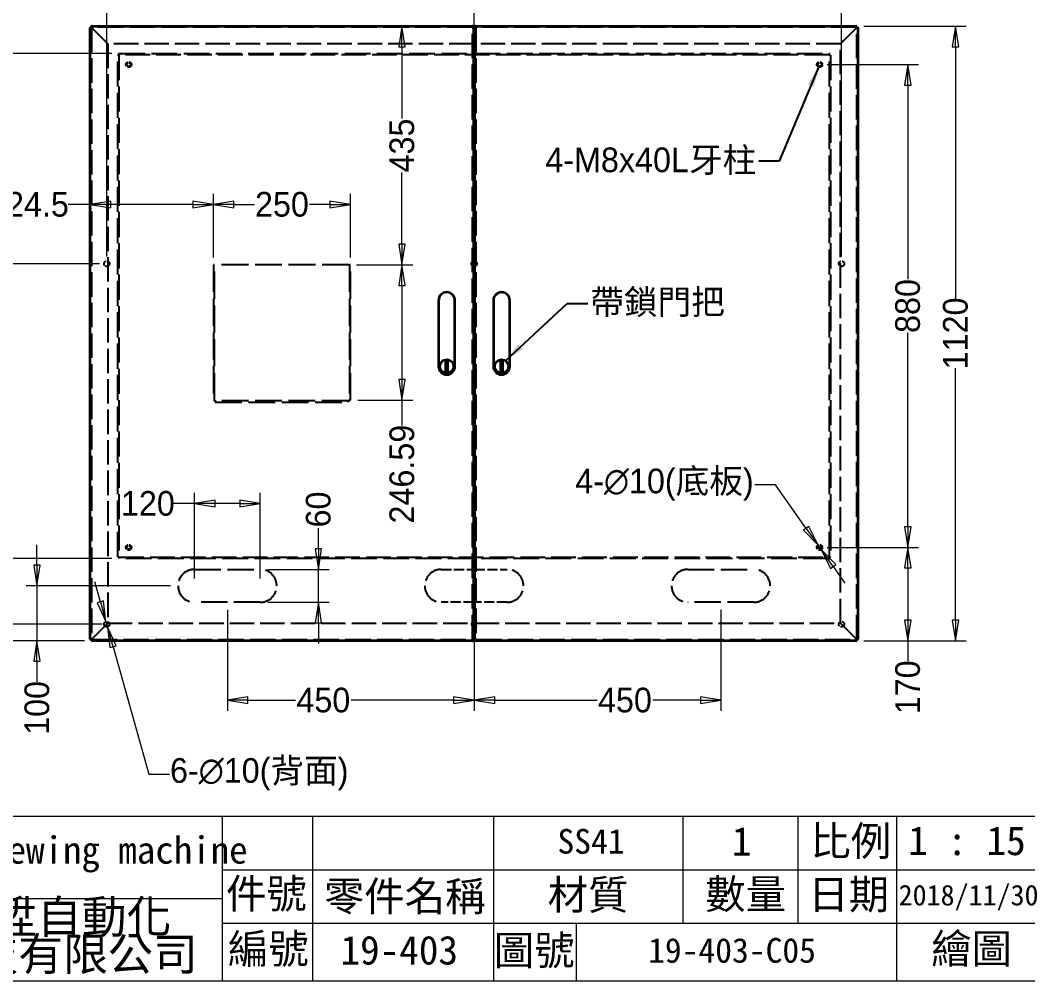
# Model space of a CAD drawing. Header units: millimetres. Extents: x 150 to 4305, y 150 to 3000.
# Drawn here: x 1536 to 3374, y 153 to 1904 of the extents above; entities that cross this region are included whole.
import ezdxf
from ezdxf.enums import TextEntityAlignment as Align

# ---------------------------------------------------------------- set-up
doc = ezdxf.new("R2010")
doc.units = ezdxf.units.MM
doc.header["$LTSCALE"] = 15
doc.linetypes.add('DASHED', pattern=[0.2067, 0.1654, -0.0413])
for name, color, linetype, lineweight in [('可見 (ISO)', 7, 'Continuous', 35), ('圖框層', 7, 'Continuous', 20), ('標註 (ISO)', 7, 'Continuous', 20), ('標題 (ISO)', 7, 'Continuous', 40), ('符號 (ISO)', 7, 'Continuous', 25), ('隱藏 (ISO)', 7, 'DASHED', 25)]:
    doc.layers.add(name, color=color, linetype=linetype, lineweight=lineweight)
doc.styles.add('STSL_56', font='kaiu.ttf')
doc.styles.add('STSL_65', font='kaiu.ttf')
doc.styles.add('文字型式124', font='kaiu.ttf')
doc.styles.add('文字型式61', font='kaiu.ttf')
doc.styles.add('文字型式65', font='kaiu.ttf')
doc.styles.add('文字型式85', font='kaiu.ttf')
doc.styles.add('文字型式88', font='kaiu.ttf')
doc.styles.add('註記文字 (JIS)', font='')
doc.styles.get('註記文字 (JIS)').set_extended_font_data('PMingLiU')
doc.dimstyles.new('預設 (JIS)', dxfattribs={"dimscale": 15, "dimtxt": 3, "dimasz": 2.5, "dimexe": 1.3, "dimexo": 0.9, "dimgap": 0.3, "dimtad": 0, "dimtoh": 1, "dimrnd": 1e-08, "dimdsep": 46, "dimtxsty": '註記文字 (JIS)', "dimblk": 'Filled-1', "dimcen": 0.09, "dimdle": 10, "dimclrd": 256, "dimclre": 256, "dimclrt": 256, "dimadec": 0, "dimazin": 2, "dimtfac": 0.933333, "dimtmove": 0, "dimatfit": 3, "dimfxl": 0, "dimtolj": 1, "dimlwd": -1, "dimlwe": -1, "dimarcsym": 0})
doc.dimstyles.new('預設 (JIS)$7', dxfattribs={"dimscale": 15, "dimtxt": 3, "dimasz": 2.5, "dimexe": 1.3, "dimexo": 0.9, "dimgap": 0.3, "dimtad": 0, "dimtoh": 1, "dimrnd": 1e-08, "dimdsep": 46, "dimtxsty": '註記文字 (JIS)', "dimblk": 'Filled-1', "dimcen": 0.09, "dimdle": 10, "dimclrd": 256, "dimclre": 256, "dimclrt": 256, "dimadec": 0, "dimazin": 2, "dimtfac": 0.933333, "dimtmove": 0, "dimatfit": 3, "dimfxl": 0, "dimtolj": 1, "dimlwd": -1, "dimlwe": -1, "dimarcsym": 0})

# ---------------------------------------------------------------- blocks, each defined once
blk = doc.blocks.new('標題欄框 ISO')
at = {"layer": '圖框層', "color": 7}
for p, q in [((85.95, 35.03), (362.95, 35.03)), ((202.95, 15.04), (202.95, 35.03)), ((213.95, 15.04), (213.95, 35.03)), ((235.95, 15.04), (235.95, 35.03)), ((258.95, 22.03), (258.95, 35.03)), ((272.95, 22.03), (272.95, 35.03)), ((284.95, 15.04), (284.95, 35.03)), ((202.95, 28.53), (362.95, 28.53)), ((85.95, 25.03), (202.95, 25.03)), ((202.95, 22.03), (362.95, 22.03)), ((246.01, 15.04), (246.01, 22.03)), ((85.95, 15.03), (362.95, 15.03))]:
    blk.add_line(p, q, dxfattribs=at)
for s, height, style, p in [('比例', 3.599, 'STSL_56', (274.43, 30.23)), ('件號', 3.599, 'STSL_56', (203.39, 23.83)), ('零件名稱', 3.599, 'STSL_56', (215.29, 23.51)), ('材質', 3.599, 'STSL_56', (242.49, 23.69)), ('數量', 3.599, 'STSL_56', (261.65, 23.77)), ('日期', 3.599, 'STSL_56', (274.18, 23.74)), ('泓陞自動化', 4, 'STSL_65', (169.48, 20.82)), ('科技有限公司', 4, 'STSL_65', (167.22, 16.29)), ('編號', 3.599, 'STSL_56', (203.62, 17.12)), ('圖號', 3.599, 'STSL_56', (235.95, 16.94)), ('繪圖', 3.599, 'STSL_56', (289.12, 17.14))]:
    blk.add_text(s, height=height, dxfattribs=dict(at, style=style)).set_placement(p)
at = {"layer": '標題 (ISO)'}
for tag, p, height, style in [('描述_001', (86.64, 197.62), 4, '文字型式65'), ('材料_001', (243.45, 30.38), 3, '文字型式61'), ('狀態_001', (264.8, 30.13), 3.5, '文字型式85'), ('視圖比例_001', (286.42, 30.17), 3.5, '文字型式85'), ('主題_001', (147.65, 29.28), 3.3, '文字型式124'), ('建立日期_001', (285.14, 24.12), 2.5, '文字型式88'), ('標題_001', (217.42, 16.9), 3.5, '文字型式85'), ('零件號碼_001', (254.79, 17.13), 3, '文字型式61'), ('工程師_001', (310.47, 16.79), 3.5, '文字型式85'), ('設計師_001', (350.47, 16.79), 3.5, '文字型式85')]:
    blk.add_attdef(tag, p, '', height=height, dxfattribs=dict(at, style=style))
at = {"layer": '標題 (ISO)', "style": '文字型式85'}
blk.add_attdef('授權者', text='', height=3.5, dxfattribs=at).set_placement((314.95, 41.03), align=Align.MIDDLE_CENTER)
blk = doc.blocks.new('Filled-1')
at = {"color": 0}
for p, q in [((0, 0), (-1, 0.16)), ((-1, 0.16), (-1, -0.16)), ((-1, 0), (0, 0)), ((-1, -0.16), (0, 0))]:
    blk.add_line(p, q, dxfattribs=at)
at = {"color": 0, "flags": 128}
blk.add_lwpolyline([(-1, -0.16), (0, 0)], dxfattribs=at)
at = {"color": 0}
blk.add_solid([(-1, -0.16), (0, 0), (-1, 0.16), (-1, -0.16)], dxfattribs=at)
blk = doc.blocks.new('*D24')
at = {"layer": 'Defpoints', "color": 0}
for p in [(3061.3, 1893.3), (3241.9, 1893.3), (3061.3, 773.3)]:
    blk.add_point(p, dxfattribs=at)
at = {"layer": '標註 (ISO)'}
for p, q in [((3074.8, 1893.3), (3261.4, 1893.3)), ((3241.9, 1855.8), (3241.9, 1396.5)), ((3241.9, 810.8), (3241.9, 1270.1)), ((3074.8, 773.3), (3261.4, 773.3))]:
    blk.add_line(p, q, dxfattribs=at)
at = {"layer": '標註 (ISO)', "xscale": 37.5, "yscale": 37.5, "zscale": 37.5}
for p, rotation in [((3241.9, 1893.3), 90), ((3241.9, 773.3), 270)]:
    blk.add_blockref('Filled-1', p, dxfattribs=dict(at, rotation=rotation))
at = {"layer": '標註 (ISO)', "insert": (3241.9, 1333.3), "char_height": 45, "attachment_point": 5, "rotation": 90, "style": '註記文字 (JIS)'}
blk.add_mtext('\\A1;1120', dxfattribs=at)
blk = doc.blocks.new('*D25')
at = {"layer": 'Defpoints', "color": 0}
for p in [(1361.9, 923.3), (1716.9, 923.3), (1666.9, 773.3)]:
    blk.add_point(p, dxfattribs=at)
at = {"layer": '標註 (ISO)'}
for p, q in [((1703.4, 923.3), (1342.4, 923.3)), ((1361.9, 885.8), (1361.9, 810.8)), ((1653.4, 773.3), (1342.4, 773.3)), ((1361.9, 773.3), (1361.9, 735.8))]:
    blk.add_line(p, q, dxfattribs=at)
at = {"layer": '標註 (ISO)', "xscale": 37.5, "yscale": 37.5, "zscale": 37.5}
for p, rotation in [((1361.9, 923.3), 90), ((1361.9, 773.3), 270)]:
    blk.add_blockref('Filled-1', p, dxfattribs=dict(at, rotation=rotation))
at = {"layer": '標註 (ISO)', "insert": (1361.9, 688.3), "char_height": 45, "attachment_point": 5, "rotation": 90, "style": '註記文字 (JIS)'}
blk.add_mtext('\\A1;150', dxfattribs=at)
blk = doc.blocks.new('*D26')
at = {"layer": 'Defpoints', "color": 0}
for p in [(1361.9, 1843.3), (1716.9, 1843.3), (1716.9, 923.3)]:
    blk.add_point(p, dxfattribs=at)
at = {"layer": '標註 (ISO)'}
for p, q in [((1703.4, 1843.3), (1342.4, 1843.3)), ((1361.9, 1805.8), (1361.9, 1460.5)), ((1361.9, 960.8), (1361.9, 1186.1)), ((1703.4, 923.3), (1342.4, 923.3))]:
    blk.add_line(p, q, dxfattribs=at)
at = {"layer": '標註 (ISO)', "xscale": 37.5, "yscale": 37.5, "zscale": 37.5}
for p, rotation in [((1361.9, 1843.3), 90), ((1361.9, 923.3), 270)]:
    blk.add_blockref('Filled-1', p, dxfattribs=dict(at, rotation=rotation))
at = {"layer": '標註 (ISO)', "insert": (1361.9, 1323.3), "char_height": 45, "attachment_point": 5, "rotation": 90, "style": '註記文字 (JIS)'}
blk.add_mtext('\\A1;\\f新細明體|b0|i0;\\H45.0000;920(底板)', dxfattribs=at)
blk = doc.blocks.new('*D27')
at = {"layer": 'Defpoints', "color": 0}
for p in [(2364.1, 843.3), (2814.1, 843.3), (2814.1, 664.8)]:
    blk.add_point(p, dxfattribs=at)
at = {"layer": '標註 (ISO)'}
for p, q in [((2364.1, 829.8), (2364.1, 645.3)), ((2814.1, 829.8), (2814.1, 645.3)), ((2401.6, 664.8), (2588.5, 664.8)), ((2776.6, 664.8), (2689.7, 664.8))]:
    blk.add_line(p, q, dxfattribs=at)
at = {"layer": '標註 (ISO)', "xscale": 37.5, "yscale": 37.5, "zscale": 37.5, "rotation": 180}
blk.add_blockref('Filled-1', (2364.1, 664.8), dxfattribs=at)
at = {"layer": '標註 (ISO)', "xscale": 37.5, "yscale": 37.5, "zscale": 37.5}
blk.add_blockref('Filled-1', (2814.1, 664.8), dxfattribs=at)
at = {"layer": '標註 (ISO)', "insert": (2639.1, 664.8), "char_height": 45, "attachment_point": 5, "style": '註記文字 (JIS)'}
blk.add_mtext('\\A1;450', dxfattribs=at)
blk = doc.blocks.new('*D28')
at = {"layer": 'Defpoints', "color": 0}
for p in [(1914.1, 843.3), (2364.1, 843.3), (1914.1, 664.8)]:
    blk.add_point(p, dxfattribs=at)
at = {"layer": '標註 (ISO)'}
for p, q in [((1914.1, 829.8), (1914.1, 645.3)), ((2364.1, 829.8), (2364.1, 645.3)), ((1951.6, 664.8), (2038.5, 664.8)), ((2326.6, 664.8), (2139.7, 664.8))]:
    blk.add_line(p, q, dxfattribs=at)
at = {"layer": '標註 (ISO)', "xscale": 37.5, "yscale": 37.5, "zscale": 37.5, "rotation": 180}
blk.add_blockref('Filled-1', (1914.1, 664.8), dxfattribs=at)
at = {"layer": '標註 (ISO)', "xscale": 37.5, "yscale": 37.5, "zscale": 37.5}
blk.add_blockref('Filled-1', (2364.1, 664.8), dxfattribs=at)
at = {"layer": '標註 (ISO)', "insert": (2089.1, 664.8), "char_height": 45, "attachment_point": 5, "style": '註記文字 (JIS)'}
blk.add_mtext('\\A1;450', dxfattribs=at)
blk = doc.blocks.new('*D29')
at = {"layer": 'Defpoints', "color": 0}
for p in [(1974.1, 1023.3), (1854.1, 873.3), (1974.1, 873.3)]:
    blk.add_point(p, dxfattribs=at)
at = {"layer": '標註 (ISO)'}
for p, q in [((1854.1, 886.8), (1854.1, 1042.8)), ((1974.1, 886.8), (1974.1, 1042.8)), ((1854.1, 1023.3), (1816.6, 1023.3)), ((1936.6, 1023.3), (1891.6, 1023.3))]:
    blk.add_line(p, q, dxfattribs=at)
at = {"layer": '標註 (ISO)', "xscale": 37.5, "yscale": 37.5, "zscale": 37.5, "rotation": 180}
blk.add_blockref('Filled-1', (1854.1, 1023.3), dxfattribs=at)
at = {"layer": '標註 (ISO)', "xscale": 37.5, "yscale": 37.5, "zscale": 37.5}
blk.add_blockref('Filled-1', (1974.1, 1023.3), dxfattribs=at)
at = {"layer": '標註 (ISO)', "insert": (1769.1, 1023.3), "char_height": 45, "attachment_point": 5, "style": '註記文字 (JIS)'}
blk.add_mtext('\\A1;120', dxfattribs=at)
blk = doc.blocks.new('*D30')
at = {"layer": 'Defpoints', "color": 0}
for p in [(1566.9, 873.3), (1824.1, 873.3), (1666.9, 773.3)]:
    blk.add_point(p, dxfattribs=at)
at = {"layer": '標註 (ISO)'}
for p, q in [((1566.9, 910.8), (1566.9, 948.3)), ((1810.6, 873.3), (1547.4, 873.3)), ((1566.9, 873.3), (1566.9, 773.3)), ((1653.4, 773.3), (1547.4, 773.3)), ((1566.9, 735.8), (1566.9, 698.3))]:
    blk.add_line(p, q, dxfattribs=at)
at = {"layer": '標註 (ISO)', "xscale": 37.5, "yscale": 37.5, "zscale": 37.5}
for p, rotation in [((1566.9, 873.3), 270), ((1566.9, 773.3), 90)]:
    blk.add_blockref('Filled-1', p, dxfattribs=dict(at, rotation=rotation))
at = {"layer": '標註 (ISO)', "insert": (1566.9, 650.8), "char_height": 45, "attachment_point": 5, "rotation": 90, "style": '註記文字 (JIS)'}
blk.add_mtext('\\A1;100', dxfattribs=at)
blk = doc.blocks.new('*D41')
at = {"layer": 'Defpoints', "color": 0}
for p in [(2994.1, 943.3), (3154.8, 943.3), (3061.3, 773.3)]:
    blk.add_point(p, dxfattribs=at)
at = {"layer": '標註 (ISO)'}
for p, q in [((3007.6, 943.3), (3174.3, 943.3)), ((3154.8, 905.8), (3154.8, 810.8)), ((3074.8, 773.3), (3174.3, 773.3)), ((3154.8, 773.3), (3154.8, 735.8))]:
    blk.add_line(p, q, dxfattribs=at)
at = {"layer": '標註 (ISO)', "xscale": 37.5, "yscale": 37.5, "zscale": 37.5}
for p, rotation in [((3154.8, 943.3), 90), ((3154.8, 773.3), 270)]:
    blk.add_blockref('Filled-1', p, dxfattribs=dict(at, rotation=rotation))
at = {"layer": '標註 (ISO)', "insert": (3154.8, 688.3), "char_height": 45, "attachment_point": 5, "rotation": 90, "style": '註記文字 (JIS)'}
blk.add_mtext('\\A1;170', dxfattribs=at)
blk = doc.blocks.new('*D42')
at = {"layer": 'Defpoints', "color": 0}
for p in [(2994.1, 1823.3), (3154.8, 1823.3), (2994.1, 943.3)]:
    blk.add_point(p, dxfattribs=at)
at = {"layer": '標註 (ISO)'}
for p, q in [((3007.6, 1823.3), (3174.3, 1823.3)), ((3154.8, 1785.8), (3154.8, 1432.4)), ((3154.8, 980.8), (3154.8, 1334.2)), ((3007.6, 943.3), (3174.3, 943.3))]:
    blk.add_line(p, q, dxfattribs=at)
at = {"layer": '標註 (ISO)', "xscale": 37.5, "yscale": 37.5, "zscale": 37.5}
for p, rotation in [((3154.8, 1823.3), 90), ((3154.8, 943.3), 270)]:
    blk.add_blockref('Filled-1', p, dxfattribs=dict(at, rotation=rotation))
at = {"layer": '標註 (ISO)', "insert": (3154.8, 1383.3), "char_height": 45, "attachment_point": 5, "rotation": 90, "style": '註記文字 (JIS)'}
blk.add_mtext('\\A1;880', dxfattribs=at)
blk = doc.blocks.new('*D43')
at = {"layer": 'Defpoints', "color": 0}
for p in [(2991.2, 947.4), (2997, 939.2)]:
    blk.add_point(p, dxfattribs=at)
at = {"layer": '標註 (ISO)'}
for p, q in [((2913.4, 1057.6), (2875.9, 1057.6)), ((2969.6, 978), (2913.4, 1057.6)), ((2997, 939.2), (2991.2, 947.4)), ((3018.6, 908.6), (3040.3, 878))]:
    blk.add_line(p, q, dxfattribs=at)
at = {"layer": '標註 (ISO)', "xscale": 37.5, "yscale": 37.5, "zscale": 37.5}
for p, rotation in [((2991.2, 947.4), 305.2365512846583), ((2997, 939.2), 125.2365512846582)]:
    blk.add_blockref('Filled-1', p, dxfattribs=dict(at, rotation=rotation))
at = {"layer": '標註 (ISO)', "insert": (2711.2, 1057.6), "char_height": 45, "attachment_point": 5, "style": '註記文字 (JIS)'}
blk.add_mtext('\\A1;\\f新細明體|b0|i0;\\H45.0000;4-∅10(底板)', dxfattribs=at)
blk = doc.blocks.new('*D44')
at = {"layer": 'Defpoints', "color": 0}
for p in [(3034.1, 2039.9), (1694.1, 1460.3), (3034.1, 1460.3)]:
    blk.add_point(p, dxfattribs=at)
at = {"layer": '標註 (ISO)'}
for p, q in [((1694.1, 1473.8), (1694.1, 2059.4)), ((3034.1, 1473.8), (3034.1, 2059.4)), ((1731.6, 2039.9), (2300.9, 2039.9)), ((2996.6, 2039.9), (2427.3, 2039.9))]:
    blk.add_line(p, q, dxfattribs=at)
at = {"layer": '標註 (ISO)', "xscale": 37.5, "yscale": 37.5, "zscale": 37.5, "rotation": 180}
blk.add_blockref('Filled-1', (1694.1, 2039.9), dxfattribs=at)
at = {"layer": '標註 (ISO)', "xscale": 37.5, "yscale": 37.5, "zscale": 37.5}
blk.add_blockref('Filled-1', (3034.1, 2039.9), dxfattribs=at)
at = {"layer": '標註 (ISO)', "insert": (2364.1, 2039.9), "char_height": 45, "attachment_point": 5, "style": '註記文字 (JIS)'}
blk.add_mtext('\\A1;1340', dxfattribs=at)
blk = doc.blocks.new('*D45')
at = {"layer": 'Defpoints', "color": 0}
for p in [(1467.8, 803.3), (1699.1, 803.3), (1666.9, 773.3)]:
    blk.add_point(p, dxfattribs=at)
at = {"layer": '標註 (ISO)'}
for p, q in [((1467.8, 840.8), (1467.8, 878.3)), ((1685.6, 803.3), (1448.3, 803.3)), ((1467.8, 803.3), (1467.8, 773.3)), ((1653.4, 773.3), (1448.3, 773.3)), ((1467.8, 735.8), (1467.8, 698.3))]:
    blk.add_line(p, q, dxfattribs=at)
at = {"layer": '標註 (ISO)', "xscale": 37.5, "yscale": 37.5, "zscale": 37.5}
for p, rotation in [((1467.8, 803.3), 270), ((1467.8, 773.3), 90)]:
    blk.add_blockref('Filled-1', p, dxfattribs=dict(at, rotation=rotation))
at = {"layer": '標註 (ISO)', "insert": (1467.8, 664.5), "char_height": 45, "attachment_point": 5, "rotation": 90, "style": '註記文字 (JIS)'}
blk.add_mtext('\\A1;30', dxfattribs=at)
blk = doc.blocks.new('*D46')
at = {"layer": 'Defpoints', "color": 0}
for p in [(1467.8, 1460.3), (1694.1, 1460.3), (1699.1, 803.3)]:
    blk.add_point(p, dxfattribs=at)
at = {"layer": '標註 (ISO)'}
for p, q in [((1680.6, 1460.3), (1448.3, 1460.3)), ((1467.8, 1422.8), (1467.8, 1180.7)), ((1467.8, 840.8), (1467.8, 1082.9)), ((1685.6, 803.3), (1448.3, 803.3))]:
    blk.add_line(p, q, dxfattribs=at)
at = {"layer": '標註 (ISO)', "xscale": 37.5, "yscale": 37.5, "zscale": 37.5}
for p, rotation in [((1467.8, 1460.3), 90), ((1467.8, 803.3), 270)]:
    blk.add_blockref('Filled-1', p, dxfattribs=dict(at, rotation=rotation))
at = {"layer": '標註 (ISO)', "insert": (1467.8, 1131.8), "char_height": 45, "attachment_point": 5, "rotation": 90, "style": '註記文字 (JIS)'}
blk.add_mtext('\\A1;657', dxfattribs=at)
blk = doc.blocks.new('*D47')
at = {"layer": 'Defpoints', "color": 0}
for p in [(1692.7, 808.1), (1695.4, 798.5)]:
    blk.add_point(p, dxfattribs=at)
at = {"layer": '標註 (ISO)'}
for p, q in [((1682.6, 844.2), (1672.5, 880.3)), ((1692.7, 808.1), (1695.4, 798.5)), ((1705.6, 762.4), (1770.8, 530)), ((1770.8, 530), (1808.3, 530))]:
    blk.add_line(p, q, dxfattribs=at)
at = {"layer": '標註 (ISO)', "xscale": 37.5, "yscale": 37.5, "zscale": 37.5}
for p, rotation in [((1692.7, 808.1), 285.6790228303127), ((1695.4, 798.5), 105.6790228303127)]:
    blk.add_blockref('Filled-1', p, dxfattribs=dict(at, rotation=rotation))
at = {"layer": '標註 (ISO)', "insert": (1972.2, 530), "char_height": 45, "attachment_point": 5, "style": '註記文字 (JIS)'}
blk.add_mtext('\\A1;\\f新細明體|b0|i0;\\H45.0000;6-∅10(背面)', dxfattribs=at)
blk = doc.blocks.new('*D48')
at = {"layer": 'Defpoints', "color": 0}
for p in [(3034.1, 1970.3), (2364.1, 1460.3), (3034.1, 1460.3)]:
    blk.add_point(p, dxfattribs=at)
at = {"layer": '標註 (ISO)'}
for p, q in [((2364.1, 1473.8), (2364.1, 1989.8)), ((3034.1, 1473.8), (3034.1, 1989.8)), ((2401.6, 1970.3), (2649.3, 1970.3)), ((2996.6, 1970.3), (2748.9, 1970.3))]:
    blk.add_line(p, q, dxfattribs=at)
at = {"layer": '標註 (ISO)', "xscale": 37.5, "yscale": 37.5, "zscale": 37.5, "rotation": 180}
blk.add_blockref('Filled-1', (2364.1, 1970.3), dxfattribs=at)
at = {"layer": '標註 (ISO)', "xscale": 37.5, "yscale": 37.5, "zscale": 37.5}
blk.add_blockref('Filled-1', (3034.1, 1970.3), dxfattribs=at)
at = {"layer": '標註 (ISO)', "insert": (2699.1, 1970.3), "char_height": 45, "attachment_point": 5, "style": '註記文字 (JIS)'}
blk.add_mtext('\\A1;670', dxfattribs=at)
blk = doc.blocks.new('*D49')
at = {"layer": 'Defpoints', "color": 0}
for p in [(1694.1, 1970.3), (1694.1, 1460.3), (2364.1, 1460.3)]:
    blk.add_point(p, dxfattribs=at)
at = {"layer": '標註 (ISO)'}
for p, q in [((1694.1, 1473.8), (1694.1, 1989.8)), ((2364.1, 1473.8), (2364.1, 1989.8)), ((1731.6, 1970.3), (1979.3, 1970.3)), ((2326.6, 1970.3), (2078.9, 1970.3))]:
    blk.add_line(p, q, dxfattribs=at)
at = {"layer": '標註 (ISO)', "xscale": 37.5, "yscale": 37.5, "zscale": 37.5, "rotation": 180}
blk.add_blockref('Filled-1', (1694.1, 1970.3), dxfattribs=at)
at = {"layer": '標註 (ISO)', "xscale": 37.5, "yscale": 37.5, "zscale": 37.5}
blk.add_blockref('Filled-1', (2364.1, 1970.3), dxfattribs=at)
at = {"layer": '標註 (ISO)', "insert": (2029.1, 1970.3), "char_height": 45, "attachment_point": 5, "style": '註記文字 (JIS)'}
blk.add_mtext('\\A1;670', dxfattribs=at)
blk = doc.blocks.new('*D56')
at = {"layer": 'Defpoints', "color": 0}
for p in [(1664.1, 1568.4), (1888.6, 1568.4), (1888.6, 1458.3)]:
    blk.add_point(p, dxfattribs=at)
at = {"layer": '標註 (ISO)'}
for p, q in [((1888.6, 1471.8), (1888.6, 1587.9)), ((1664.1, 1568.4), (1623.7, 1568.4)), ((1851.1, 1568.4), (1701.6, 1568.4))]:
    blk.add_line(p, q, dxfattribs=at)
at = {"layer": '標註 (ISO)', "xscale": 37.5, "yscale": 37.5, "zscale": 37.5, "rotation": 180}
blk.add_blockref('Filled-1', (1664.1, 1568.4), dxfattribs=at)
at = {"layer": '標註 (ISO)', "xscale": 37.5, "yscale": 37.5, "zscale": 37.5}
blk.add_blockref('Filled-1', (1888.6, 1568.4), dxfattribs=at)
at = {"layer": '標註 (ISO)', "insert": (1551.3, 1568.4), "char_height": 45, "attachment_point": 5, "style": '註記文字 (JIS)'}
blk.add_mtext('\\A1;224.5', dxfattribs=at)
blk = doc.blocks.new('*D57')
at = {"layer": 'Defpoints', "color": 0}
for p in [(2138.6, 1568.4), (1888.6, 1458.3), (2138.6, 1458.3)]:
    blk.add_point(p, dxfattribs=at)
at = {"layer": '標註 (ISO)'}
for p, q in [((1888.6, 1471.8), (1888.6, 1587.9)), ((2138.6, 1471.8), (2138.6, 1587.9)), ((1926.1, 1568.4), (1963.6, 1568.4)), ((2101.1, 1568.4), (2063.6, 1568.4))]:
    blk.add_line(p, q, dxfattribs=at)
at = {"layer": '標註 (ISO)', "xscale": 37.5, "yscale": 37.5, "zscale": 37.5, "rotation": 180}
blk.add_blockref('Filled-1', (1888.6, 1568.4), dxfattribs=at)
at = {"layer": '標註 (ISO)', "xscale": 37.5, "yscale": 37.5, "zscale": 37.5}
blk.add_blockref('Filled-1', (2138.6, 1568.4), dxfattribs=at)
at = {"layer": '標註 (ISO)', "insert": (2013.6, 1568.4), "char_height": 45, "attachment_point": 5, "style": '註記文字 (JIS)'}
blk.add_mtext('\\A1;250', dxfattribs=at)
blk = doc.blocks.new('*D58')
at = {"layer": 'Defpoints', "color": 0}
for p in [(2232.5, 1893.3), (2135.8, 1458.3), (2232.5, 1458.3)]:
    blk.add_point(p, dxfattribs=at)
at = {"layer": '標註 (ISO)'}
for p, q in [((2232.5, 1855.8), (2232.5, 1725.2)), ((2232.5, 1495.8), (2232.5, 1626.4)), ((2149.3, 1458.3), (2252, 1458.3))]:
    blk.add_line(p, q, dxfattribs=at)
at = {"layer": '標註 (ISO)', "xscale": 37.5, "yscale": 37.5, "zscale": 37.5}
for p, rotation in [((2232.5, 1893.3), 90), ((2232.5, 1458.3), 270)]:
    blk.add_blockref('Filled-1', p, dxfattribs=dict(at, rotation=rotation))
at = {"layer": '標註 (ISO)', "insert": (2232.5, 1675.8), "char_height": 45, "attachment_point": 5, "rotation": 90, "style": '註記文字 (JIS)'}
blk.add_mtext('\\A1;435', dxfattribs=at)
blk = doc.blocks.new('*D59')
at = {"layer": 'Defpoints', "color": 0}
for p in [(2138.6, 1458.3), (2232.5, 1458.3), (2138.6, 1211.7)]:
    blk.add_point(p, dxfattribs=at)
at = {"layer": '標註 (ISO)'}
for p, q in [((2152.1, 1458.3), (2252, 1458.3)), ((2232.5, 1420.8), (2232.5, 1249.2)), ((2152.1, 1211.7), (2252, 1211.7)), ((2232.5, 1211.7), (2232.5, 1165.6))]:
    blk.add_line(p, q, dxfattribs=at)
at = {"layer": '標註 (ISO)', "xscale": 37.5, "yscale": 37.5, "zscale": 37.5}
for p, rotation in [((2232.5, 1458.3), 90), ((2232.5, 1211.7), 270)]:
    blk.add_blockref('Filled-1', p, dxfattribs=dict(at, rotation=rotation))
at = {"layer": '標註 (ISO)', "insert": (2232.5, 1076.9), "char_height": 45, "attachment_point": 5, "rotation": 90, "style": '註記文字 (JIS)'}
blk.add_mtext('\\A1;246.59', dxfattribs=at)
blk = doc.blocks.new('*D60')
at = {"layer": 'Defpoints', "color": 0}
for p in [(1974.1, 903.3), (1974.1, 843.3), (2080, 843.3)]:
    blk.add_point(p, dxfattribs=at)
at = {"layer": '標註 (ISO)'}
for p, q in [((2080, 940.8), (2080, 978.3)), ((1987.6, 903.3), (2099.5, 903.3)), ((2080, 843.3), (2080, 903.3)), ((1987.6, 843.3), (2099.5, 843.3)), ((2080, 805.8), (2080, 768.3))]:
    blk.add_line(p, q, dxfattribs=at)
at = {"layer": '標註 (ISO)', "xscale": 37.5, "yscale": 37.5, "zscale": 37.5}
for p, rotation in [((2080, 903.3), 270), ((2080, 843.3), 90)]:
    blk.add_blockref('Filled-1', p, dxfattribs=dict(at, rotation=rotation))
at = {"layer": '標註 (ISO)', "insert": (2080, 1012.4), "char_height": 45, "attachment_point": 5, "rotation": 90, "style": '註記文字 (JIS)'}
blk.add_mtext('\\A1;60', dxfattribs=at)

msp = doc.modelspace()

# ---------------------------------------------------------------- linework, layer by layer
at = {"layer": '可見 (ISO)'}
for p, q in [((1666.896, 1893.3), (1666.167, 1893.3)), ((1666.167, 1891.3), (1666.167, 1893.3)), ((1666.896, 1893.3), (2360.296, 1893.3)), ((1666.896, 1893.3), (1666.896, 1890.5)), ((2360.296, 1890.5), (2360.296, 1893.3)), ((2361.025, 1893.3), (2360.296, 1893.3)), ((2361.025, 1891.3), (2361.025, 1893.3)), ((2361.025, 1893.3), (2367.167, 1893.3)), ((2367.896, 1893.3), (2367.167, 1893.3)), ((2367.167, 1891.3), (2367.167, 1893.3)), ((2367.896, 1893.3), (3061.296, 1893.3)), ((2367.896, 1893.3), (2367.896, 1890.5)), ((3061.296, 1890.5), (3061.296, 1893.3)), ((3062.025, 1893.3), (3061.296, 1893.3)), ((3062.025, 1891.3), (3062.025, 1893.3)), ((1666.096, 1891.229), (1664.096, 1891.229)), ((1664.096, 1891.229), (1664.096, 1890.5)), ((1664.096, 776.1), (1664.096, 1890.5)), ((1666.896, 1890.5), (1664.096, 1890.5)), ((1666.096, 1890.5), (1666.096, 1891.229)), ((1666.096, 1891.229), (1666.825, 1890.5)), ((1666.096, 1890.658), (1666.649, 1890.5)), ((1666.896, 1891.3), (1666.167, 1891.3)), ((1666.167, 1891.3), (1666.896, 1890.571)), ((1666.896, 1890.747), (1666.739, 1891.298)), ((2360.296, 1891.3), (2361.025, 1891.3)), ((2363.096, 1890.5), (2360.296, 1890.5)), ((2361.096, 1890.5), (2361.096, 1891.229)), ((2361.096, 1891.229), (2363.096, 1891.229)), ((2363.096, 1890.5), (2363.096, 1891.229)), ((2363.096, 1890.5), (2363.096, 776.1)), ((2367.096, 1891.229), (2365.096, 1891.229)), ((2365.096, 1891.229), (2365.096, 1890.5)), ((2365.096, 776.1), (2365.096, 1890.5)), ((2367.896, 1890.5), (2365.096, 1890.5)), ((2367.096, 1890.5), (2367.096, 1891.229)), ((2367.896, 1891.3), (2367.167, 1891.3)), ((3061.296, 1891.3), (3062.025, 1891.3)), ((3061.454, 1891.3), (3061.296, 1890.748)), ((3062.025, 1891.3), (3061.296, 1890.571)), ((3064.096, 1890.5), (3061.296, 1890.5)), ((3062.096, 1891.229), (3061.367, 1890.5)), ((3061.543, 1890.5), (3062.094, 1890.657)), ((3062.096, 1890.5), (3062.096, 1891.229)), ((3062.096, 1891.229), (3064.096, 1891.229)), ((3064.096, 1890.5), (3064.096, 1891.229)), ((3064.096, 1890.5), (3064.096, 776.1)), ((2365.096, 1861.3), (2363.096, 1861.3)), ((2363.096, 1843.3), (2365.096, 1843.3)), ((2299.096, 1393.3), (2299.096, 1273.3)), ((2329.096, 1273.3), (2329.096, 1393.3)), ((2399.096, 1393.3), (2399.096, 1273.3)), ((2429.096, 1273.3), (2429.096, 1393.3)), ((2312.596, 1263.3), (2312.596, 1283.3)), ((2315.596, 1283.3), (2315.596, 1263.3)), ((2412.596, 1263.3), (2412.596, 1283.3)), ((2415.596, 1283.3), (2415.596, 1263.3)), ((2365.096, 923.3), (2363.096, 923.3)), ((2363.096, 903.3), (2365.096, 903.3)), ((2365.096, 843.3), (2363.096, 843.3)), ((2363.096, 805.3), (2365.096, 805.3)), ((1664.096, 776.1), (1666.896, 776.1)), ((1664.096, 776.1), (1664.096, 775.371)), ((1666.096, 775.371), (1664.096, 775.371)), ((1666.096, 776.1), (1666.096, 775.371)), ((1666.096, 775.371), (1666.825, 776.1)), ((1666.649, 776.1), (1666.099, 775.943)), ((1666.167, 775.3), (1666.896, 776.029)), ((1666.896, 775.3), (1666.167, 775.3)), ((1666.167, 775.3), (1666.167, 773.3)), ((1666.167, 773.3), (1666.896, 773.3)), ((1666.738, 775.3), (1666.896, 775.853)), ((1666.896, 776.1), (1666.896, 773.3)), ((2360.296, 773.3), (1666.896, 773.3)), ((2360.296, 773.3), (2360.296, 776.1)), ((2360.296, 776.1), (2363.096, 776.1)), ((2360.296, 775.3), (2361.025, 775.3)), ((2360.296, 773.3), (2361.025, 773.3)), ((2361.025, 775.3), (2361.025, 773.3)), ((2367.167, 773.3), (2361.025, 773.3)), ((2361.096, 776.1), (2361.096, 775.371)), ((2361.096, 775.371), (2363.096, 775.371)), ((2363.096, 775.371), (2363.096, 776.1)), ((2365.096, 776.1), (2367.896, 776.1)), ((2365.096, 776.1), (2365.096, 775.371)), ((2367.096, 775.371), (2365.096, 775.371)), ((2367.096, 776.1), (2367.096, 775.371)), ((2367.896, 775.3), (2367.167, 775.3)), ((2367.167, 775.3), (2367.167, 773.3)), ((2367.167, 773.3), (2367.896, 773.3)), ((2367.896, 776.1), (2367.896, 773.3)), ((3061.296, 773.3), (2367.896, 773.3)), ((3061.296, 776.1), (3064.096, 776.1)), ((3061.296, 773.3), (3061.296, 776.1)), ((3062.025, 775.3), (3061.296, 776.029)), ((3061.296, 775.853), (3061.453, 775.303)), ((3061.296, 775.3), (3062.025, 775.3)), ((3061.296, 773.3), (3062.025, 773.3)), ((3062.096, 775.371), (3061.367, 776.1)), ((3062.096, 775.942), (3061.544, 776.1)), ((3062.025, 775.3), (3062.025, 773.3)), ((3062.096, 776.1), (3062.096, 775.371)), ((3062.096, 775.371), (3064.096, 775.371)), ((3064.096, 775.371), (3064.096, 776.1))]:
    msp.add_line(p, q, dxfattribs=at)
for centre in [(2314.096, 1273.3), (2414.096, 1273.3)]:
    msp.add_circle(centre, 12.5, dxfattribs=at)
for centre, radius, start, end in [((2314.096, 1393.3), 15, 0, 180), ((2414.096, 1393.3), 15, 0, 180), ((2314.096, 1273.3), 15, 180, 0), ((2314.096, 1283.3), 1.5, 0, 180), ((2414.096, 1273.3), 15, 180, 0), ((2414.096, 1283.3), 1.5, 0, 180), ((2314.096, 1263.3), 1.5, 180, 0), ((2414.096, 1263.3), 1.5, 180, 0), ((2364.096, 803.3), 5, 78.463041, 101.536959)]:
    msp.add_arc(centre, radius, start, end, dxfattribs=at)
at = {"layer": '隱藏 (ISO)', "ltscale": 0.462211}
for p, q in [((1666.739, 1891.298), (1666.167, 1893.3)), ((3062.094, 1890.657), (3064.096, 1891.229)), ((1666.099, 775.943), (1664.096, 775.371)), ((3061.453, 775.303), (3062.025, 773.3))]:
    msp.add_line(p, q, dxfattribs=at)
at = {"layer": '隱藏 (ISO)', "ltscale": 0.461976}
for p, q in [((3062.025, 1893.3), (3061.454, 1891.3)), ((1664.096, 1891.229), (1666.096, 1890.658)), ((1666.167, 773.3), (1666.738, 775.3)), ((3064.096, 775.371), (3062.096, 775.942))]:
    msp.add_line(p, q, dxfattribs=at)
at = {"layer": '隱藏 (ISO)', "ltscale": 17.971294}
for p, q in [((1666.096, 1890.5), (1666.096, 776.1)), ((2361.096, 776.1), (2361.096, 1890.5)), ((2367.096, 1890.5), (2367.096, 776.1)), ((3062.096, 776.1), (3062.096, 1890.5))]:
    msp.add_line(p, q, dxfattribs=at)
at = {"layer": '隱藏 (ISO)', "ltscale": 0.032619}
for p, q in [((1666.649, 1890.5), (1666.896, 1890.429)), ((3061.296, 1890.748), (3061.225, 1890.5)), ((1666.896, 775.853), (1666.967, 776.1)), ((3061.544, 776.1), (3061.296, 776.171))]:
    msp.add_line(p, q, dxfattribs=at)
at = {"layer": '隱藏 (ISO)', "ltscale": 0.012606}
for p, q in [((1666.825, 1890.5), (1666.896, 1890.429)), ((1666.896, 1890.571), (1666.967, 1890.5)), ((3061.296, 1890.571), (3061.225, 1890.5)), ((3061.367, 1890.5), (3061.296, 1890.429)), ((1666.825, 776.1), (1666.896, 776.171)), ((1666.896, 776.029), (1666.967, 776.1)), ((3061.296, 776.029), (3061.225, 776.1)), ((3061.367, 776.1), (3061.296, 776.171))]:
    msp.add_line(p, q, dxfattribs=at)
at = {"layer": '隱藏 (ISO)', "ltscale": 18.63678}
for p, q in [((2360.296, 1891.3), (1666.896, 1891.3)), ((3061.296, 1891.3), (2367.896, 1891.3)), ((1666.896, 775.3), (2360.296, 775.3)), ((2367.896, 775.3), (3061.296, 775.3))]:
    msp.add_line(p, q, dxfattribs=at)
at = {"layer": '隱藏 (ISO)', "ltscale": 0.032584}
for p, q in [((1666.967, 1890.5), (1666.896, 1890.747)), ((3061.296, 1890.429), (3061.543, 1890.5)), ((1666.896, 776.171), (1666.649, 776.1)), ((3061.225, 776.1), (3061.296, 775.853))]:
    msp.add_line(p, q, dxfattribs=at)
at = {"layer": '隱藏 (ISO)', "ltscale": 5.243534}
for p, q in [((1666.896, 1890.429), (1696.096, 1861.229)), ((1696.167, 1861.3), (1666.967, 1890.5)), ((3061.225, 1890.5), (3032.025, 1861.3)), ((3032.096, 1861.229), (3061.296, 1890.429)), ((1696.096, 805.371), (1666.896, 776.171)), ((1666.967, 776.1), (1696.167, 805.3)), ((3032.025, 805.3), (3061.225, 776.1)), ((3061.296, 776.171), (3032.096, 805.371))]:
    msp.add_line(p, q, dxfattribs=at)
at = {"layer": '隱藏 (ISO)', "ltscale": 0.779736}
for p, q in [((2367.167, 1891.3), (2361.025, 1891.3)), ((2361.025, 775.3), (2367.167, 775.3))]:
    msp.add_line(p, q, dxfattribs=at)
at = {"layer": '隱藏 (ISO)', "ltscale": 17.923401}
for p, q in [((1696.096, 1861.229), (1696.096, 805.371)), ((3032.096, 805.371), (3032.096, 1861.229))]:
    msp.add_line(p, q, dxfattribs=at)
at = {"layer": '隱藏 (ISO)', "ltscale": 17.925316}
for p, q in [((2363.096, 1861.3), (1696.167, 1861.3)), ((3032.025, 1861.3), (2365.096, 1861.3)), ((1696.167, 805.3), (2363.096, 805.3)), ((2365.096, 805.3), (3032.025, 805.3))]:
    msp.add_line(p, q, dxfattribs=at)
at = {"layer": '隱藏 (ISO)', "ltscale": 0.25386}
for p, q in [((1716.096, 1841.229), (1714.096, 1841.229)), ((1716.167, 1841.3), (1716.167, 1843.3)), ((3012.025, 1841.3), (3012.025, 1843.3)), ((3012.096, 1841.229), (3014.096, 1841.229)), ((1666.096, 1777.8), (1664.096, 1777.8)), ((1666.096, 1777.367), (1664.096, 1777.367)), ((1666.096, 1773.233), (1664.096, 1773.233)), ((1664.096, 1772.8), (1666.096, 1772.8)), ((1664.096, 1635.8), (1666.096, 1635.8)), ((1664.096, 1560.8), (1666.096, 1560.8)), ((1890.596, 1458.3), (1888.596, 1458.3)), ((2138.596, 1458.3), (2136.596, 1458.3)), ((1664.096, 1441.3), (1666.096, 1441.3)), ((1664.096, 1325.3), (1666.096, 1325.3)), ((1666.096, 1313.8), (1664.096, 1313.8)), ((1666.096, 1313.367), (1664.096, 1313.367)), ((1666.096, 1309.233), (1664.096, 1309.233)), ((1664.096, 1308.8), (1666.096, 1308.8)), ((1888.596, 1211.714), (1890.596, 1211.714)), ((1892.01, 1210.3), (1892.01, 1208.3)), ((2135.182, 1208.3), (2135.182, 1210.3)), ((2136.596, 1211.714), (2138.596, 1211.714)), ((1716.096, 925.371), (1714.096, 925.371)), ((1716.167, 925.3), (1716.167, 923.3)), ((3012.025, 925.3), (3012.025, 923.3)), ((3012.096, 925.371), (3014.096, 925.371)), ((3064.096, 903.8), (3062.096, 903.8)), ((3064.096, 898.708), (3062.096, 898.708)), ((3064.096, 887.892), (3062.096, 887.892)), ((3064.096, 882.8), (3062.096, 882.8)), ((1666.096, 851.8), (1664.096, 851.8)), ((1664.096, 851.367), (1666.096, 851.367)), ((1666.096, 851.3), (1664.096, 851.3)), ((1664.096, 847.233), (1666.096, 847.233)), ((1664.096, 846.8), (1666.096, 846.8)), ((3064.096, 851.8), (3062.096, 851.8)), ((3062.096, 851.367), (3064.096, 851.367)), ((3064.096, 851.3), (3062.096, 851.3)), ((3062.096, 847.233), (3064.096, 847.233)), ((3062.096, 846.8), (3064.096, 846.8)), ((1666.096, 819.8), (1664.096, 819.8)), ((1664.096, 819.367), (1666.096, 819.367)), ((1666.096, 815.3), (1664.096, 815.3)), ((1664.096, 815.233), (1666.096, 815.233)), ((1664.096, 814.8), (1666.096, 814.8)), ((3064.096, 819.8), (3062.096, 819.8)), ((3062.096, 819.367), (3064.096, 819.367)), ((3064.096, 815.3), (3062.096, 815.3)), ((3062.096, 815.233), (3064.096, 815.233)), ((3062.096, 814.8), (3064.096, 814.8))]:
    msp.add_line(p, q, dxfattribs=at)
at = {"layer": '隱藏 (ISO)', "ltscale": 0.092505}
for p, q in [((1714.096, 1841.229), (1714.096, 1840.5)), ((1716.096, 1840.5), (1716.096, 1841.229)), ((1716.896, 1843.3), (1716.167, 1843.3)), ((1716.896, 1841.3), (1716.167, 1841.3)), ((3012.025, 1843.3), (3011.296, 1843.3)), ((3011.296, 1841.3), (3012.025, 1841.3)), ((3012.096, 1840.5), (3012.096, 1841.229)), ((3014.096, 1840.5), (3014.096, 1841.229)), ((1714.096, 926.1), (1714.096, 925.371)), ((1716.096, 926.1), (1716.096, 925.371)), ((1716.896, 925.3), (1716.167, 925.3)), ((1716.167, 923.3), (1716.896, 923.3)), ((3011.296, 925.3), (3012.025, 925.3)), ((3011.296, 923.3), (3012.025, 923.3)), ((3012.096, 926.1), (3012.096, 925.371)), ((3014.096, 925.371), (3014.096, 926.1))]:
    msp.add_line(p, q, dxfattribs=at)
at = {"layer": '隱藏 (ISO)', "ltscale": 18.43251}
for p, q in [((1714.096, 926.1), (1714.096, 1840.5)), ((1716.096, 1840.5), (1716.096, 926.1)), ((3012.096, 926.1), (3012.096, 1840.5)), ((3014.096, 1840.5), (3014.096, 926.1))]:
    msp.add_line(p, q, dxfattribs=at)
at = {"layer": '隱藏 (ISO)', "ltscale": 0.558386}
for p, q in [((1716.896, 1840.5), (1714.096, 1840.5)), ((1716.896, 1843.3), (1716.896, 1840.5)), ((3011.296, 1840.5), (3011.296, 1843.3)), ((3014.096, 1840.5), (3011.296, 1840.5)), ((1714.096, 926.1), (1716.896, 926.1)), ((1716.896, 926.1), (1716.896, 923.3)), ((3011.296, 923.3), (3011.296, 926.1)), ((3011.296, 926.1), (3014.096, 926.1))]:
    msp.add_line(p, q, dxfattribs=at)
at = {"layer": '隱藏 (ISO)', "ltscale": 18.94709}
for p, q in [((1716.896, 1843.3), (2363.096, 1843.3)), ((2365.096, 1843.3), (3011.296, 1843.3)), ((2363.096, 923.3), (1716.896, 923.3)), ((3011.296, 923.3), (2365.096, 923.3))]:
    msp.add_line(p, q, dxfattribs=at)
at = {"layer": '隱藏 (ISO)', "ltscale": 18.15135}
for p, q in [((3011.296, 1841.3), (1716.896, 1841.3)), ((1716.896, 925.3), (3011.296, 925.3))]:
    msp.add_line(p, q, dxfattribs=at)
at = {"layer": '隱藏 (ISO)', "ltscale": 19.882744}
for p, q in [((1888.596, 1458.3), (1888.596, 1211.714)), ((1890.596, 1211.714), (1890.596, 1458.3)), ((2136.596, 1458.3), (2136.596, 1211.714)), ((2138.596, 1211.714), (2138.596, 1458.3))]:
    msp.add_line(p, q, dxfattribs=at)
at = {"layer": '隱藏 (ISO)', "ltscale": 0.159467}
for p, q in [((1891.396, 1458.3), (1890.596, 1458.3)), ((2135.796, 1458.3), (2136.596, 1458.3)), ((1891.396, 1211.714), (1890.596, 1211.714)), ((1892.01, 1211.1), (1892.01, 1210.3)), ((2135.182, 1211.1), (2135.182, 1210.3)), ((2135.796, 1211.714), (2136.596, 1211.714))]:
    msp.add_line(p, q, dxfattribs=at)
at = {"layer": '隱藏 (ISO)', "ltscale": 19.706499}
msp.add_line((2135.796, 1458.3), (1891.396, 1458.3), dxfattribs=at)
at = {"layer": '隱藏 (ISO)', "ltscale": 0.077893}
for p, q in [((1891.396, 1211.714), (1891.396, 1211.1)), ((1891.396, 1211.1), (1892.01, 1211.1)), ((2135.182, 1211.1), (2135.796, 1211.1)), ((2135.796, 1211.1), (2135.796, 1211.714))]:
    msp.add_line(p, q, dxfattribs=at)
at = {"layer": '隱藏 (ISO)', "ltscale": 19.607449}
for p, q in [((2135.182, 1210.3), (1892.01, 1210.3)), ((1892.01, 1208.3), (2135.182, 1208.3))]:
    msp.add_line(p, q, dxfattribs=at)
at = {"layer": '隱藏 (ISO)', "ltscale": 19.351717}
for p, q in [((1854.096, 903.3), (1974.096, 903.3)), ((2754.096, 903.3), (2874.096, 903.3)), ((1974.096, 843.3), (1854.096, 843.3)), ((2874.096, 843.3), (2754.096, 843.3))]:
    msp.add_line(p, q, dxfattribs=at)
at = {"layer": '隱藏 (ISO)', "ltscale": 7.491707}
for p, q in [((2304.096, 903.3), (2363.096, 903.3)), ((2365.096, 903.3), (2424.096, 903.3)), ((2363.096, 843.3), (2304.096, 843.3)), ((2424.096, 843.3), (2365.096, 843.3))]:
    msp.add_line(p, q, dxfattribs=at)
at = {"layer": '隱藏 (ISO)', "ltscale": 3.989087}
for centre in [(1734.096, 1823.3), (2994.096, 1823.3), (1694.096, 1460.3), (2364.096, 1460.3), (3034.096, 1460.3), (1734.096, 943.3), (2994.096, 943.3), (1694.096, 803.3), (3034.096, 803.3)]:
    msp.add_circle(centre, 5, dxfattribs=at)
at = {"layer": '隱藏 (ISO)', "ltscale": 3.19125}
for centre in [(1734.096, 1823.3), (2994.096, 1823.3), (1734.096, 943.3), (2994.096, 943.3)]:
    msp.add_circle(centre, 4, dxfattribs=at)
at = {"layer": '隱藏 (ISO)', "ltscale": 2.597659}
for centre in [(1734.096, 1823.3), (2994.096, 1823.3), (1734.096, 943.3), (2994.096, 943.3)]:
    msp.add_circle(centre, 3.256, dxfattribs=at)
at = {"layer": '隱藏 (ISO)', "ltscale": 15.198803}
for centre, start, end in [((1854.096, 873.3), 90, 270), ((1974.096, 873.3), 270, 90), ((2304.096, 873.3), 90, 270), ((2424.096, 873.3), 270, 90), ((2754.096, 873.3), 90, 270), ((2874.096, 873.3), 270, 90)]:
    msp.add_arc(centre, 30, start, end, dxfattribs=at)
at = {"layer": '隱藏 (ISO)', "ltscale": 3.733403}
msp.add_arc((2364.096, 803.3), 5, 101.536959, 78.463041, dxfattribs=at)

# ---------------------------------------------------------------- block references
ref = msp.add_blockref('標題欄框 ISO', (-1139.219, -72.164), dxfattribs=dict(xscale=15, yscale=15, zscale=15))
ref.add_attrib('建立日期_001', '2018/11/30', (3138.231, 290.82), dxfattribs={"layer": '標題 (ISO)', "height": 37.5, "style": '文字型式88'})
ref.add_attrib('標題_001', '19-403', (2120.427, 183.087), dxfattribs={"layer": '標題 (ISO)', "height": 52.5, "style": '文字型式85'})
ref.add_attrib('零件號碼_001', '19-403-C05', (2681.318, 186.343), dxfattribs={"layer": '標題 (ISO)', "height": 44.9932, "style": '文字型式61'})
ref.add_attrib('材料_001', 'SS41', (2516.071, 385.07), dxfattribs={"layer": '標題 (ISO)', "height": 44.9932, "style": '文字型式61'})
ref.add_attrib('主題_001', 'XYZ Table Screwing machine', (1075.474, 366.996), dxfattribs={"layer": '標題 (ISO)', "height": 49.5, "style": '文字型式124'})
ref.add_attrib('視圖比例_001', '1 : 15', (3155.644, 382.467), dxfattribs={"layer": '標題 (ISO)', "height": 52.5, "style": '文字型式85'})
ref.add_attrib('狀態_001', '1', (2834.045, 381.234), dxfattribs={"layer": '標題 (ISO)', "height": 52.5, "style": '文字型式85'})

# ---------------------------------------------------------------- texts
at = {"layer": '符號 (ISO)', "char_height": 45, "style": '註記文字 (JIS)'}
for s, insert, width, attachment_point in [('\\f新細明體|b0|i0;4-M8x40L牙柱', (2878.503, 1647.184), 380.11551, 6), ('\\f新細明體|b0|i0;帶鎖門把', (2575.811, 1388.115), 250.4348, 4)]:
    msp.add_mtext(s, dxfattribs=dict(at, insert=insert, width=width, attachment_point=attachment_point))

# ---------------------------------------------------------------- dimensions: what is measured, and where the dimension line sits
at = {"layer": '標註 (ISO)'}
for base, p1, p2, angle, override, picture, middle in [((3034.096, 2039.941), (1694.096, 1460.3), (3034.096, 1460.3), 180, {"dimgap": 0.3, "dimtoh": 0, "dimdec": 2, "dimtol": 0, "dimlim": 0, "dimtp": 0, "dimtm": 0, "dimtdec": 2, "dimtofl": 0, "dimatfit": 1}, '*D44', (2364.096, 2039.941)), ((1694.096, 1970.3), (2364.096, 1460.3), (1694.096, 1460.3), 180, {"dimgap": 0.3, "dimtoh": 0, "dimdec": 2, "dimtol": 0, "dimlim": 0, "dimtp": 0, "dimtm": 0, "dimtdec": 2, "dimtofl": 0, "dimatfit": 1}, '*D49', (2029.096, 1970.3)), ((3034.096, 1970.3), (2364.096, 1460.3), (3034.096, 1460.3), 180, {"dimgap": 0.3, "dimtoh": 0, "dimdec": 2, "dimtol": 0, "dimlim": 0, "dimtp": 0, "dimtm": 0, "dimtdec": 2, "dimtofl": 0, "dimatfit": 1}, '*D48', (2699.096, 1970.3)), ((2232.457, 1458.3), (2232.457, 1893.3), (2135.796, 1458.3), 270, {"dimgap": 0.3, "dimtoh": 0, "dimdec": 2, "dimse1": 1, "dimtol": 0, "dimlim": 0, "dimtp": 0, "dimtm": 0, "dimtdec": 2, "dimtofl": 0, "dimatfit": 1}, '*D58', (2232.457, 1675.8)), ((3241.913, 1893.3), (3061.296, 773.3), (3061.296, 1893.3), 90, {"dimgap": 0.3, "dimtoh": 0, "dimdec": 2, "dimtol": 0, "dimlim": 0, "dimtp": 0, "dimtm": 0, "dimtdec": 2, "dimtofl": 0, "dimatfit": 1}, '*D24', (3241.913, 1333.3)), ((3154.82, 1823.3), (2994.096, 943.3), (2994.096, 1823.3), 90, {"dimgap": 0.3, "dimtoh": 0, "dimdec": 2, "dimtol": 0, "dimlim": 0, "dimtp": 0, "dimtm": 0, "dimtdec": 2, "dimtofl": 0, "dimatfit": 1}, '*D42', (3154.82, 1383.3)), ((2138.596, 1568.431), (1888.596, 1458.3), (2138.596, 1458.3), 180, {"dimgap": 0.3, "dimtoh": 0, "dimdec": 2, "dimtol": 0, "dimlim": 0, "dimtp": 0, "dimtm": 0, "dimtdec": 2, "dimtofl": 0, "dimatfit": 1}, '*D57', (2013.596, 1568.431)), ((1467.794, 1460.3), (1699.096, 803.3), (1694.096, 1460.3), 90, {"dimgap": 0.3, "dimtoh": 0, "dimdec": 2, "dimtol": 0, "dimlim": 0, "dimtp": 0, "dimtm": 0, "dimtdec": 2, "dimtofl": 0, "dimatfit": 1}, '*D46', (1467.794, 1131.8)), ((2232.457, 1458.3), (2138.596, 1211.714), (2138.596, 1458.3), 90, {"dimgap": 0.3, "dimtoh": 0, "dimdec": 2, "dimtol": 0, "dimlim": 0, "dimtp": 0, "dimtm": 0, "dimtdec": 2, "dimtofl": 0, "dimatfit": 2}, '*D59', (2232.457, 1076.879)), ((1974.096, 1023.3), (1854.096, 873.3), (1974.096, 873.3), 180, {"dimgap": 0.3, "dimtoh": 0, "dimdec": 2, "dimtol": 0, "dimlim": 0, "dimtp": 0, "dimtm": 0, "dimtdec": 2, "dimtofl": 0, "dimatfit": 2}, '*D29', (1769.124, 1023.3)), ((2080.04, 843.3), (1974.096, 903.3), (1974.096, 843.3), 270, {"dimgap": 0.3, "dimtoh": 0, "dimdec": 2, "dimtol": 0, "dimlim": 0, "dimtp": 0, "dimtm": 0, "dimtdec": 2, "dimtofl": 1, "dimatfit": 1}, '*D60', (2080.04, 1012.364)), ((1566.895, 873.3), (1666.896, 773.3), (1824.096, 873.3), 90, {"dimgap": 0.3, "dimtoh": 0, "dimdec": 2, "dimtol": 0, "dimlim": 0, "dimtp": 0, "dimtm": 0, "dimtdec": 2, "dimtofl": 1, "dimatfit": 1}, '*D30', (1566.895, 650.828)), ((3154.82, 943.3), (3061.296, 773.3), (2994.096, 943.3), 90, {"dimgap": 0.3, "dimtoh": 0, "dimdec": 2, "dimtol": 0, "dimlim": 0, "dimtp": 0, "dimtm": 0, "dimtdec": 2, "dimtofl": 0, "dimatfit": 2}, '*D41', (3154.82, 688.328)), ((1361.85, 923.3), (1666.896, 773.3), (1716.896, 923.3), 90, {"dimgap": 0.3, "dimtoh": 0, "dimdec": 2, "dimtol": 0, "dimlim": 0, "dimtp": 0, "dimtm": 0, "dimtdec": 2, "dimtofl": 0, "dimatfit": 2}, '*D25', (1361.85, 688.328)), ((1467.794, 803.3), (1666.896, 773.3), (1699.096, 803.3), 90, {"dimgap": 0.3, "dimtoh": 0, "dimdec": 2, "dimtol": 0, "dimlim": 0, "dimtp": 0, "dimtm": 0, "dimtdec": 2, "dimtofl": 1, "dimatfit": 1}, '*D45', (1467.794, 664.465)), ((1914.096, 664.8), (2364.096, 843.3), (1914.096, 843.3), 180, {"dimgap": 0.3, "dimtoh": 0, "dimdec": 2, "dimtol": 0, "dimlim": 0, "dimtp": 0, "dimtm": 0, "dimtdec": 2, "dimtofl": 0, "dimatfit": 1}, '*D28', (2089.096, 664.8)), ((2814.096, 664.8), (2364.096, 843.3), (2814.096, 843.3), 180, {"dimgap": 0.3, "dimtoh": 0, "dimdec": 2, "dimtol": 0, "dimlim": 0, "dimtp": 0, "dimtm": 0, "dimtdec": 2, "dimtofl": 0, "dimatfit": 1}, '*D27', (2639.096, 664.8))]:
    dim = msp.add_linear_dim(base=base, p1=p1, p2=p2, angle=angle, dimstyle='預設 (JIS)', override=override, dxfattribs=at)
    dim.commit()
    dim.dimension.update_dxf_attribs({"geometry": picture, "text_midpoint": middle, "dimtype": 160})
dim = msp.add_linear_dim(base=(1361.85, 1843.3), p1=(1716.896, 923.3), p2=(1716.896, 1843.3), angle=90, text='\\f新細明體|b0|i0;\\H45.0000;<>(底板)', dimstyle='預設 (JIS)', override={"dimgap": 0.3, "dimtoh": 0, "dimdec": 2, "dimtol": 0, "dimlim": 0, "dimtp": 0, "dimtm": 0, "dimtdec": 2, "dimtofl": 0, "dimatfit": 1}, dxfattribs=at)
dim.commit()
dim.dimension.update_dxf_attribs({"geometry": '*D26', "text_midpoint": (1361.85, 1323.3), "dimtype": 160})
dim = msp.add_linear_dim(base=(1888.596, 1568.431), p1=(1664.096, 1568.431), p2=(1888.596, 1458.3), dimstyle='預設 (JIS)', override={"dimgap": 0.3, "dimtoh": 0, "dimdec": 2, "dimse1": 1, "dimtol": 0, "dimlim": 0, "dimtp": 0, "dimtm": 0, "dimtdec": 2, "dimtofl": 0, "dimatfit": 2}, dxfattribs=at)
dim.commit()
dim.dimension.update_dxf_attribs({"geometry": '*D56', "text_midpoint": (1551.318, 1568.431), "dimtype": 160})
for p1, p2, text, picture, middle in [((2996.981, 939.216), (2991.211, 947.384), '\\f新細明體|b0|i0;\\H45.0000;4-<>(底板)', '*D43', (2711.197, 1057.552)), ((1692.745, 808.114), (1695.447, 798.486), '\\f新細明體|b0|i0;\\H45.0000;6-<>(背面)', '*D47', (1972.218, 530.001))]:
    dim = msp.add_diameter_dim_2p(p1=p1, p2=p2, text=text, dimstyle='預設 (JIS)', override={"dimgap": 0.3, "dimtih": 1, "dimdec": 2, "dimlfac": 1, "dimtol": 0, "dimlim": 0, "dimtp": 0, "dimtm": 0, "dimtdec": 2, "dimatfit": 2}, dxfattribs=at)
    dim.commit()
    dim.dimension.update_dxf_attribs({"geometry": picture, "text_midpoint": middle, "dimtype": 163})

# ---------------------------------------------------------------- leaders
at = {"layer": '符號 (ISO)', "annotation_type": 0, "has_hookline": 1}
for points, hookline_direction, text_width in [([(2992.578, 1819.599), (2920.503, 1647.184), (2883.003, 1647.184)], 1, 336.65), ([(2421.149, 1283.62), (2533.811, 1388.115), (2571.311, 1388.115)], 0, 195.959)]:
    msp.add_leader(points, dimstyle='預設 (JIS)$7', override={"dimtad": 0}, dxfattribs=dict(at, hookline_direction=hookline_direction, text_width=text_width))

doc.saveas('drawing.dxf')
